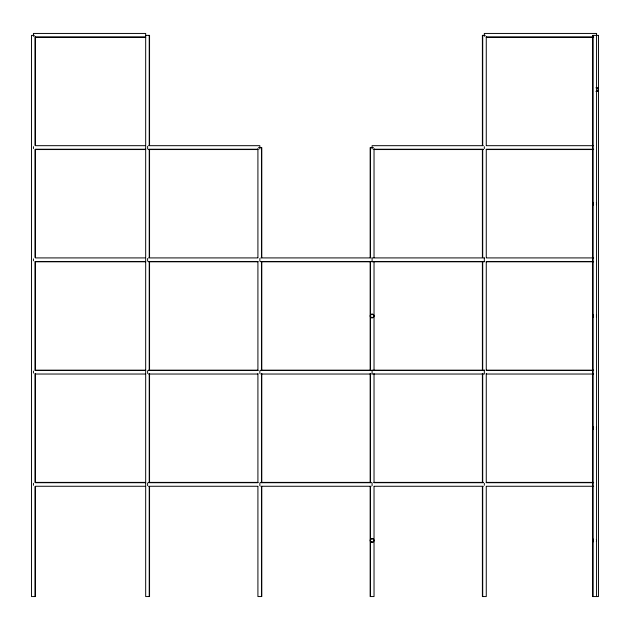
<?xml version="1.0" encoding="UTF-8"?>
<svg xmlns="http://www.w3.org/2000/svg" width="630" height="630" viewBox="0 0 630 630"><rect width="100%" height="100%" fill="white"/><g stroke="black" fill="none" stroke-linecap="round" stroke-linejoin="round"><path stroke-width="0.94" d="M34.414 35.382L31.5 35.382L31.5 596.563L35.382 596.563L35.382 486.486M145.68 35.382L149.554 35.382L149.554 145.451M485.297 35.382L482.383 35.382L482.383 145.451M35.39 36.989L145.68 36.989M486.273 36.989L593.633 36.989M35.39 37.32L145.68 37.32M486.273 37.32L593.633 37.32M35.39 145.68L145.68 145.68L145.68 257.497M148.593 145.68L259.851 145.68L259.851 148.987M483.344 145.68L372.086 145.68L372.086 148.987M486.273 145.68L593.633 145.68M258.481 147.617L261.796 147.617L261.796 257.639M373.464 147.617L370.149 147.617L370.149 257.639M35.39 149.231L145.68 149.231M148.593 149.231L257.898 149.231M374.039 149.231L483.344 149.231M486.273 149.231L593.633 149.231M35.39 149.554L145.68 149.554M148.593 149.554L257.898 149.554M374.039 149.554L483.344 149.554M486.273 149.554L593.633 149.554M35.39 257.914L145.68 257.914L145.68 486.265L35.39 486.265M148.593 257.914L257.898 257.914M260.828 257.914L371.109 257.914M486.273 257.914L593.633 257.914M35.39 261.466L145.68 261.466M148.593 261.466L257.898 261.466M260.828 261.466L371.109 261.466M372.086 261.466L484.32 261.466M593.633 261.466L486.273 261.466L486.265 370.519L593.633 370.479M35.39 261.796L145.68 261.796M148.593 261.796L257.898 261.796M260.828 261.796L371.109 261.796M486.273 261.796L593.633 261.796M35.39 370.149L145.68 370.149M148.593 370.149L257.898 370.149M260.828 370.149L371.109 370.149M486.273 370.149L593.633 370.149M35.39 370.479L145.68 370.479M148.593 370.479L257.898 370.479M260.828 370.479L371.109 370.479M372.086 370.479L484.32 370.479M35.39 374.031L145.68 374.031M148.593 374.031L257.898 374.031M260.828 374.031L371.109 374.031M486.273 374.031L593.633 374.031M35.39 482.383L145.68 482.383M148.593 482.383L257.898 482.383M260.828 482.383L371.109 482.383M374.039 482.383L483.344 482.383M486.273 482.383L593.633 482.383M35.39 482.714L145.68 482.714M148.593 482.714L257.898 482.714M260.828 482.714L371.109 482.714M374.039 482.714L483.344 482.714M486.273 482.714L593.633 482.714M148.593 486.265L257.898 486.265M260.828 486.265L371.109 486.265M374.039 486.265L483.344 486.265M486.273 486.265L593.633 486.265M596.563 596.563L596.563 33.437L484.32 33.437L484.32 36.351M593.011 35.382L593.011 596.563M486.265 36.367L486.265 145.451M486.265 149.389L486.265 257.497M486.265 373.464L486.265 482.556M486.265 486.486L486.265 596.563L482.383 596.563L482.383 486.486M484.32 146.648L484.32 148.585M484.32 483.352L484.32 485.297M482.714 35.382L482.714 145.451M482.714 149.389L482.714 257.497M482.714 261.426L482.714 370.519M482.714 373.464L482.714 482.556M482.714 486.486L482.714 596.563M482.383 149.389L482.383 257.497M482.383 261.426L482.383 370.519M482.383 373.464L482.383 482.556M374.031 148.601L374.031 257.639M374.031 261.568L374.031 370.613M374.031 373.558L374.031 482.604M374.031 486.533L374.031 596.563L370.149 596.563L370.149 486.533M372.086 482.95L372.086 485.698M370.479 147.617L370.479 257.639M370.479 261.568L370.479 370.613M370.479 373.558L370.479 482.604M370.479 486.533L370.479 596.563M370.149 261.568L370.149 370.613M370.149 373.558L370.149 482.604M261.796 261.568L261.796 370.613M261.796 373.558L261.796 482.604M261.796 486.533L261.796 596.563L257.914 596.563L257.914 486.533M261.466 147.617L261.466 257.639M261.466 261.568L261.466 370.613M261.466 373.558L261.466 482.604M261.466 486.533L261.466 596.563M259.851 258.481L259.851 261.222M259.851 370.716L259.851 373.464M259.851 482.95L259.851 485.698M257.914 148.601L257.914 257.639M257.914 261.568L257.914 370.613M257.914 373.558L257.914 482.604M149.554 149.389L149.554 257.497M149.554 261.426L149.554 370.519M149.554 373.464L149.554 482.556M149.554 486.486L149.554 596.563L145.68 596.563L145.68 486.486M149.231 35.382L149.231 145.451M149.231 149.389L149.231 257.497M149.231 261.426L149.231 370.519M149.231 373.464L149.231 482.556M149.231 486.486L149.231 596.563M147.617 146.247L147.617 148.987M147.617 258.481L147.617 261.222M147.617 370.716L147.617 373.464M147.617 482.95L147.617 485.698M145.68 145.451L145.68 33.437L33.437 33.437L33.437 36.351M35.382 36.367L35.382 145.451M35.382 149.389L35.382 257.497M35.382 261.426L35.382 370.519M35.382 373.464L35.382 482.556M35.052 36.367L35.052 145.451M35.052 149.389L35.052 257.497M35.052 261.426L35.052 370.519M35.052 373.464L35.052 482.556M35.052 486.486L35.052 596.563M33.437 146.648L33.437 148.585M33.437 258.883L33.437 260.82M33.437 371.117L33.437 373.062M33.437 483.352L33.437 485.297M596.303 427.234A1.937 1.937 0 0 1 596.303 429.18M593.247 429.581A1.937 1.937 0 0 1 593.247 426.833M593.224 429.014A1.614 1.614 0 0 1 593.224 427.4M596.303 202.766A1.937 1.937 0 0 1 596.303 204.703M593.247 205.104A1.937 1.937 0 0 1 593.247 202.364M593.224 204.537A1.614 1.614 0 0 1 593.224 202.931M596.303 539.469A1.937 1.937 0 0 1 596.303 541.414M593.247 541.816A1.937 1.937 0 0 1 593.247 539.067M593.224 541.249A1.614 1.614 0 0 1 593.224 539.634M596.145 88.003A1.614 1.614 0 0 1 598.169 89.562A1.614 1.614 0 0 1 596.145 91.114M596.059 87.68A1.937 1.937 0 0 1 598.5 89.562A1.937 1.937 0 0 1 596.059 91.437M596.303 315A1.937 1.937 0 0 1 596.303 316.937M593.247 317.339A1.937 1.937 0 0 1 593.247 314.598M593.224 316.772A1.614 1.614 0 0 1 593.224 315.165M598.5 35.382L592.68 35.382L592.68 596.563L598.5 596.563L598.5 35.382M484.32 257.914L372.086 257.914L372.086 261.796L484.32 261.796L484.32 257.914M484.32 370.149L372.086 370.149L372.086 374.031L484.32 374.031L484.32 370.149M371.283 317.363A1.614 1.614 0 0 0 373.7 315.969A1.614 1.614 0 0 0 371.283 314.575A1.614 1.614 0 0 0 371.283 317.363M371.117 317.654A1.937 1.937 0 0 0 374.031 315.969A1.937 1.937 0 0 0 371.117 314.291A1.937 1.937 0 0 0 371.117 317.654M371.283 541.839A1.614 1.614 0 0 0 373.7 540.438A1.614 1.614 0 0 0 371.283 539.044A1.614 1.614 0 0 0 371.283 541.839M371.117 542.123A1.937 1.937 0 0 0 374.031 540.438A1.937 1.937 0 0 0 371.117 538.76A1.937 1.937 0 0 0 371.117 542.123"/></g></svg>
